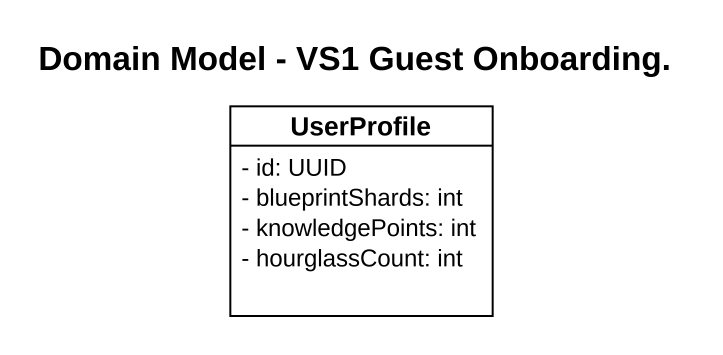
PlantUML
@startuml
title Domain Model - VS1 Guest Onboarding.
hide circle
hide empty members
skinparam classAttributeIconSize 0
class UserProfile {
  - id: UUID
  - blueprintShards: int
  - knowledgePoints: int
  - hourglassCount: int
}
@enduml
